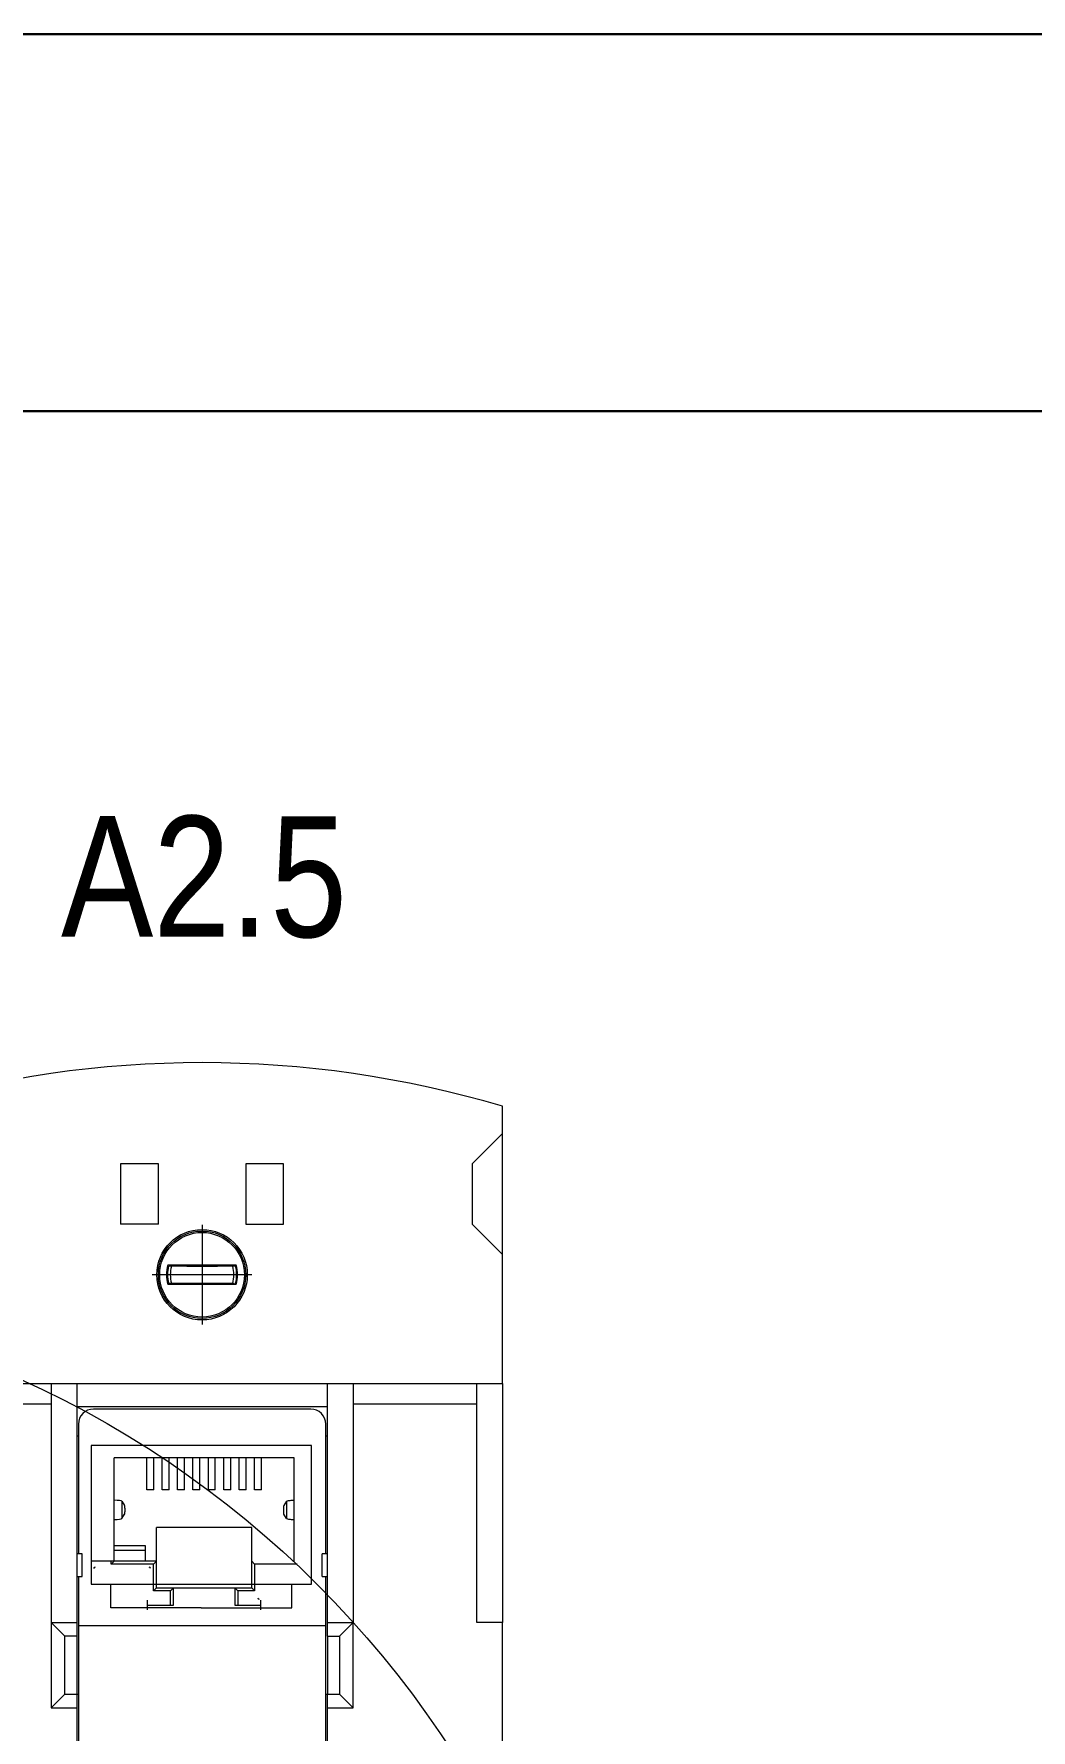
# Model space of a CAD drawing. Header units: millimetres. Extents: x -6000 to 26000, y -6000 to 26000.
# Drawn here: x 120.31 to 129.5, y -2320.92 to -2305.29 of the extents above; entities that cross this region are included whole.
import ezdxf

# ---------------------------------------------------------------- set-up
doc = ezdxf.new("R2010")
doc.units = ezdxf.units.MM
doc.header["$MEASUREMENT"] = 0
doc.linetypes.add('DOT_CENTER', pattern=[14, 12, -1, 0, -1])
for name, color, linetype, lineweight in [('Чертеж и Рисунок_Ном._пера__1', 7, 'Continuous', 15), ('Чертеж и Рисунок_Ном._пера__2', 8, 'Continuous', 15), ('Чертеж и Рисунок_Ном._пера__21', 7, 'Continuous', 30), ('Чертеж и Рисунок_Ном._пера__7', 7, 'Continuous', 15)]:
    doc.layers.add(name, color=color, linetype=linetype, lineweight=lineweight)
doc.styles.add('СГЕНЕРИР_СТИЛЬ_1', font='ARIALN.TTF')

msp = doc.modelspace()

# ---------------------------------------------------------------- linework, layer by layer
at = {"layer": 'Чертеж и Рисунок_Ном._пера__2', "color": 8, "linetype": 'DOT_CENTER', "lineweight": 15}
for p, q in [((121.862, -2316.265), (121.862, -2317.183)), ((122.322, -2316.724), (121.403, -2316.724))]:
    msp.add_line(p, q, dxfattribs=at)
at = {"layer": 'Чертеж и Рисунок_Ном._пера__2', "color": 8, "linetype": 'Continuous', "lineweight": 15}
msp.add_circle((121.862, -2316.724), 0.39, dxfattribs=at)
for radius, start, end in [(0.319, 165.6045, 194.3955), (0.293, 164.6084, 195.3916), (0.293, 344.6084, 15.3916), (0.319, 345.6045, 14.3955)]:
    msp.add_arc((121.862, -2316.724), radius, start, end, dxfattribs=at)
at = {"layer": 'Чертеж и Рисунок_Ном._пера__21', "color": 7, "linetype": 'Continuous', "lineweight": 30}
for p, q in [((83.685, -2305.287), (154.569, -2305.289)), ((154.569, -2308.765), (83.685, -2308.765))]:
    msp.add_line(p, q, dxfattribs=at)
at = {"layer": 'Чертеж и Рисунок_Ном._пера__7', "color": 7, "linetype": 'Continuous', "lineweight": 15}
for p, q in [((124.631, -2315.423), (124.631, -2315.171)), ((124.353, -2315.701), (124.631, -2315.423)), ((124.631, -2316.536), (124.631, -2315.423)), ((121.111, -2315.701), (121.111, -2316.258)), ((121.459, -2315.701), (121.111, -2315.701)), ((121.459, -2316.258), (121.459, -2315.701)), ((122.266, -2315.701), (122.266, -2316.258)), ((122.614, -2315.701), (122.266, -2315.701)), ((122.614, -2316.258), (122.614, -2315.701)), ((124.353, -2315.701), (124.353, -2316.258)), ((121.459, -2316.258), (121.111, -2316.258)), ((122.266, -2316.258), (122.614, -2316.258)), ((124.353, -2316.258), (124.631, -2316.536)), ((122.177, -2316.636), (121.547, -2316.636)), ((124.631, -2317.725), (124.631, -2316.536)), ((121.547, -2316.811), (122.177, -2316.811)), ((119.331, -2317.725), (120.471, -2317.725)), ((120.471, -2317.725), (120.708, -2317.725)), ((120.471, -2317.725), (120.471, -2317.918)), ((120.708, -2317.725), (123.017, -2317.725)), ((120.708, -2317.725), (120.708, -2317.937)), ((123.017, -2317.725), (123.254, -2317.725)), ((123.017, -2317.937), (123.017, -2317.725)), ((123.254, -2317.725), (124.394, -2317.725)), ((123.254, -2317.725), (123.254, -2317.918)), ((124.394, -2317.918), (124.394, -2317.725)), ((124.394, -2317.725), (124.631, -2317.725)), ((124.631, -2317.725), (124.631, -2319.93)), ((120.471, -2317.918), (119.331, -2317.918)), ((120.471, -2317.918), (120.471, -2319.93)), ((120.708, -2317.937), (123.017, -2317.937)), ((120.708, -2317.937), (120.708, -2318.212)), ((122.864, -2317.962), (120.861, -2317.962)), ((123.017, -2318.212), (123.017, -2317.937)), ((123.254, -2317.918), (123.254, -2319.93)), ((124.394, -2317.918), (123.254, -2317.918)), ((124.394, -2319.93), (124.394, -2317.918)), ((120.722, -2318.101), (120.722, -2319.297)), ((123.003, -2319.297), (123.003, -2318.101)), ((120.708, -2318.212), (120.708, -2319.297)), ((120.722, -2318.212), (120.708, -2318.212)), ((123.017, -2318.212), (123.003, -2318.212)), ((123.017, -2319.297), (123.017, -2318.212)), ((121.053, -2319.363), (121.053, -2318.413)), ((122.71, -2318.413), (121.053, -2318.413)), ((121.353, -2318.705), (121.353, -2318.413)), ((121.417, -2318.705), (121.417, -2318.413)), ((121.495, -2318.705), (121.495, -2318.413)), ((121.559, -2318.705), (121.559, -2318.413)), ((121.636, -2318.705), (121.636, -2318.413)), ((121.7, -2318.705), (121.7, -2318.413)), ((121.778, -2318.705), (121.778, -2318.413)), ((121.842, -2318.705), (121.842, -2318.413)), ((121.92, -2318.705), (121.92, -2318.413)), ((121.984, -2318.705), (121.984, -2318.413)), ((122.062, -2318.705), (122.062, -2318.413)), ((122.126, -2318.705), (122.126, -2318.413)), ((122.204, -2318.705), (122.204, -2318.413)), ((122.268, -2318.705), (122.268, -2318.413)), ((122.346, -2318.705), (122.346, -2318.413)), ((122.41, -2318.705), (122.41, -2318.413)), ((122.71, -2319.363), (122.71, -2318.413)), ((121.122, -2318.811), (121.122, -2318.971)), ((121.122, -2318.811), (121.148, -2318.85)), ((121.417, -2318.705), (121.353, -2318.705)), ((121.559, -2318.705), (121.495, -2318.705)), ((121.7, -2318.705), (121.636, -2318.705)), ((121.842, -2318.705), (121.778, -2318.705)), ((121.984, -2318.705), (121.92, -2318.705)), ((122.126, -2318.705), (122.062, -2318.705)), ((122.268, -2318.705), (122.204, -2318.705)), ((122.41, -2318.705), (122.346, -2318.705)), ((122.64, -2318.811), (122.615, -2318.85)), ((122.64, -2318.811), (122.64, -2318.971)), ((121.122, -2318.971), (121.148, -2318.932)), ((121.151, -2318.874), (121.151, -2318.908)), ((122.612, -2318.874), (122.612, -2318.908)), ((122.64, -2318.971), (122.615, -2318.932)), ((121.443, -2319.609), (121.443, -2319.053)), ((122.32, -2319.053), (121.443, -2319.053)), ((122.32, -2319.609), (122.32, -2319.053)), ((120.708, -2319.297), (120.708, -2319.506)), ((120.757, -2319.297), (120.708, -2319.297)), ((120.757, -2319.506), (120.757, -2319.297)), ((121.341, -2319.224), (121.053, -2319.224)), ((121.341, -2319.266), (121.053, -2319.266)), ((121.341, -2319.363), (121.341, -2319.224)), ((122.968, -2319.506), (122.968, -2319.297)), ((123.017, -2319.297), (122.968, -2319.297)), ((123.017, -2319.506), (123.017, -2319.297)), ((121.443, -2319.363), (120.848, -2319.363)), ((121.025, -2319.391), (121.025, -2319.363)), ((121.053, -2319.363), (121.025, -2319.391)), ((121.415, -2319.391), (121.025, -2319.391)), ((121.443, -2319.363), (121.415, -2319.391)), ((121.415, -2319.637), (121.415, -2319.391)), ((122.32, -2319.363), (122.347, -2319.391)), ((122.738, -2319.391), (122.347, -2319.391)), ((122.347, -2319.391), (122.347, -2319.637)), ((120.708, -2319.506), (120.757, -2319.506)), ((120.708, -2319.506), (120.708, -2319.93)), ((120.722, -2319.506), (120.722, -2328.048)), ((121.021, -2319.795), (121.021, -2319.576)), ((121.443, -2319.609), (121.415, -2319.637)), ((121.443, -2319.609), (122.32, -2319.609)), ((121.599, -2319.609), (121.571, -2319.637)), ((121.599, -2319.771), (121.599, -2319.609)), ((122.164, -2319.609), (122.164, -2319.771)), ((122.164, -2319.609), (122.192, -2319.637)), ((122.32, -2319.609), (122.347, -2319.637)), ((122.69, -2319.795), (122.69, -2319.576)), ((122.968, -2319.506), (123.017, -2319.506)), ((123.003, -2328.048), (123.003, -2319.506)), ((123.017, -2319.93), (123.017, -2319.506)), ((121.36, -2319.813), (121.36, -2319.722)), ((121.36, -2319.771), (121.599, -2319.771)), ((121.571, -2319.637), (121.415, -2319.637)), ((121.571, -2319.771), (121.571, -2319.637)), ((122.164, -2319.771), (122.403, -2319.771)), ((122.347, -2319.637), (122.192, -2319.637)), ((122.192, -2319.637), (122.192, -2319.771)), ((122.403, -2319.813), (122.403, -2319.722)), ((121.855, -2319.795), (121.021, -2319.795)), ((121.855, -2319.795), (122.69, -2319.795)), ((120.596, -2320.055), (120.471, -2319.93)), ((120.471, -2319.93), (120.708, -2319.93)), ((120.471, -2319.93), (120.471, -2320.716)), ((120.596, -2320.591), (120.596, -2320.055)), ((120.708, -2320.055), (120.596, -2320.055)), ((120.708, -2319.93), (120.708, -2320.055)), ((120.708, -2320.055), (120.708, -2320.591)), ((123.003, -2319.959), (120.722, -2319.959)), ((123.017, -2320.055), (123.017, -2319.93)), ((123.017, -2319.93), (123.254, -2319.93)), ((123.017, -2320.055), (123.129, -2320.055)), ((123.017, -2320.055), (123.017, -2320.591)), ((123.254, -2319.93), (123.129, -2320.055)), ((123.129, -2320.055), (123.129, -2320.591)), ((123.254, -2320.716), (123.254, -2319.93)), ((124.631, -2319.93), (124.394, -2319.93)), ((124.631, -2327.624), (124.631, -2319.93)), ((120.471, -2320.716), (120.596, -2320.591)), ((120.596, -2320.591), (120.708, -2320.591)), ((120.708, -2320.591), (120.708, -2320.594)), ((120.708, -2320.594), (120.708, -2320.716)), ((120.722, -2320.594), (120.708, -2320.594)), ((123.017, -2320.594), (123.003, -2320.594)), ((123.017, -2320.594), (123.017, -2320.591)), ((123.017, -2320.591), (123.129, -2320.591)), ((123.017, -2320.716), (123.017, -2320.594)), ((123.254, -2320.716), (123.129, -2320.591)), ((120.471, -2320.716), (120.708, -2320.716)), ((120.708, -2320.716), (120.708, -2326.838)), ((123.017, -2323.309), (123.017, -2320.716)), ((123.017, -2320.716), (123.254, -2320.716))]:
    msp.add_line(p, q, dxfattribs=at)
at = {"layer": 'Чертеж и Рисунок_Ном._пера__7', "color": 7, "linetype": 'Continuous', "lineweight": 15, "flags": 128}
for points in [[(121.58, -2316.646), (121.567, -2316.646), (121.556, -2316.645)], [(122.145, -2316.646), (122.064, -2316.646), (122.004, -2316.647), (121.919, -2316.647), (121.862, -2316.647), (121.806, -2316.647), (121.721, -2316.647), (121.661, -2316.646), (121.58, -2316.646)], [(122.171, -2316.645), (122.159, -2316.646), (122.148, -2316.646)], [(121.554, -2316.803), (121.566, -2316.802), (121.58, -2316.802)], [(121.58, -2316.802), (121.661, -2316.801), (121.721, -2316.801), (121.806, -2316.801), (121.862, -2316.801), (121.919, -2316.801), (122.004, -2316.801), (122.064, -2316.801), (122.145, -2316.802)], [(122.145, -2316.802), (122.157, -2316.802)], [(122.64, -2318.811), (122.65, -2318.807), (122.66, -2318.805), (122.673, -2318.804), (122.684, -2318.803), (122.697, -2318.803), (122.71, -2318.803)], [(122.64, -2318.971), (122.65, -2318.975), (122.66, -2318.977), (122.673, -2318.978), (122.684, -2318.979), (122.697, -2318.979), (122.71, -2318.979)]]:
    msp.add_lwpolyline(points, dxfattribs=at)
at = {"layer": 'Чертеж и Рисунок_Ном._пера__7', "color": 7, "linetype": 'Continuous', "lineweight": 15}
msp.add_lwpolyline([(122.87, -2319.576), (122.87, -2318.297), (120.841, -2318.297), (120.841, -2319.576)], close=True, dxfattribs=at)
for centre, radius in [((121.862, -2316.724), 0.417), ((121.862, -2316.724), 0.403), ((116.371, -2326.138), 9.272)]:
    msp.add_circle(centre, radius, dxfattribs=at)
for centre, radius, start, end in [((121.862, -2324.507), 9.738, 73.4838, 106.5162), ((121.862, -2316.724), 0.327, 164.4848, 195.5152), ((121.862, -2316.724), 0.327, 344.4848, 15.5152), ((120.861, -2318.101), 0.139, 90, 180), ((122.864, -2318.101), 0.139, 0, 90), ((120.876, -2319.433), 0.0139, 90, 180), ((121.374, -2319.433), 0.0139, 0, 90), ((122.389, -2319.701), 0.0139, 180, 270)]:
    msp.add_arc(centre, radius, start, end, dxfattribs=at)
for centre, major_axis, ratio, start_param, end_param in [((121.053, -2318.812), (0.0696, 0), 0.130504, 0.087266, 1.570796), ((121.053, -2318.97), (0.0696, 0), 0.130504, 4.712389, 6.195919), ((121.148, -2318.891), (0, 0.0417), 0.087489, 5.132989, 6.153415), ((121.148, -2318.891), (0, 0.0417), 0.087489, 3.271363, 4.291789), ((122.615, -2318.891), (0, 0.0417), 0.087489, 0.129771, 1.150197), ((122.615, -2318.891), (0, 0.0417), 0.087489, 1.991396, 3.011822)]:
    msp.add_ellipse(centre, major_axis=major_axis, ratio=ratio, start_param=start_param, end_param=end_param, dxfattribs=at)

# ---------------------------------------------------------------- texts
at = {"layer": 'Чертеж и Рисунок_Ном._пера__1', "color": 7, "linetype": 'Continuous', "lineweight": 15, "char_height": 1.11293, "attachment_point": 7, "style": 'СГЕНЕРИР_СТИЛЬ_1'}
for s, insert in [('\\A1;{\\pql;\\fArial Narrow|b0|i0|c204|p34;A2.}', (120.562, -2313.608)), ('\\A1;{\\pql;\\fArial Narrow|b0|i0|c204|p34;5}', (122.49, -2313.627))]:
    msp.add_mtext(s, dxfattribs=dict(at, insert=insert))

doc.saveas('drawing.dxf')
